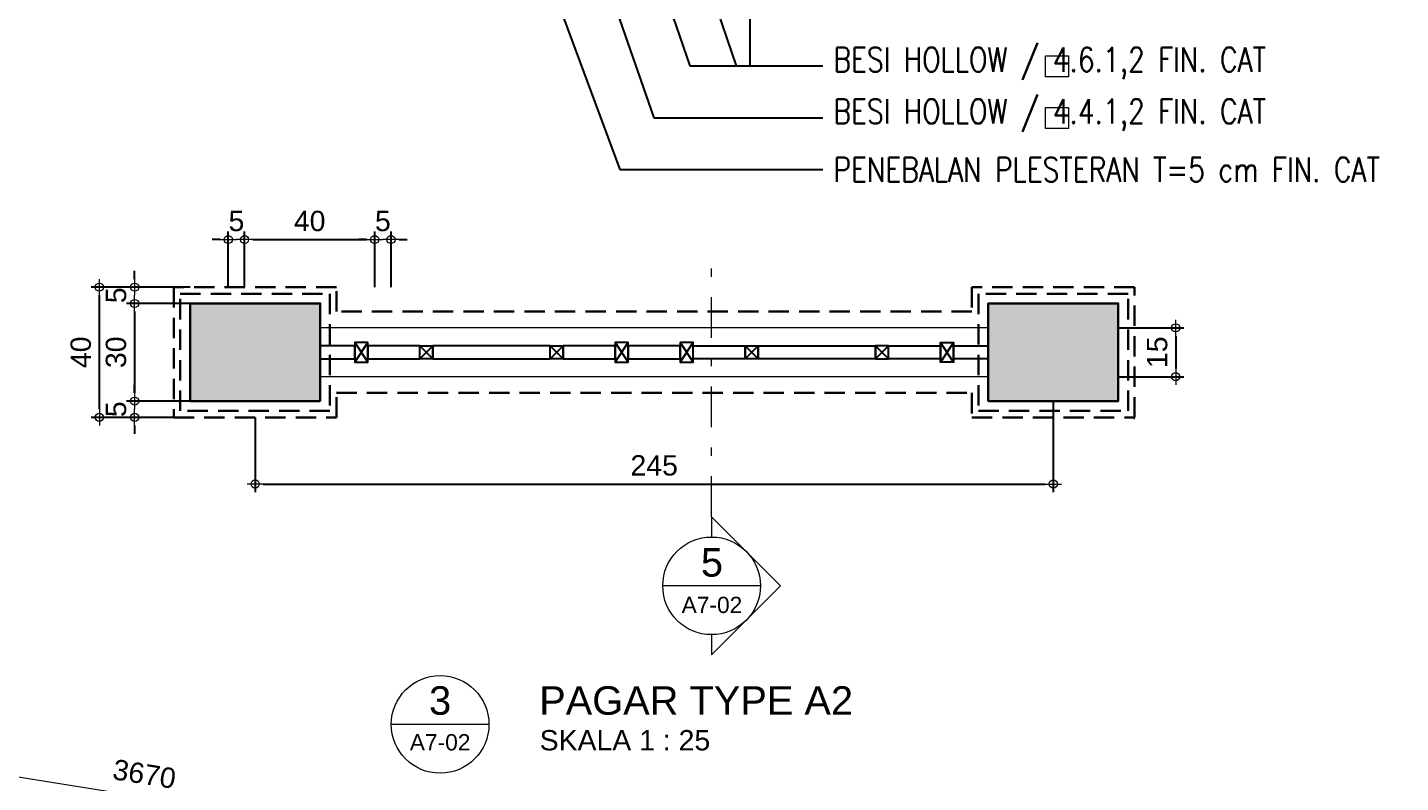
# Model space of a CAD drawing. Header units: millimetres. Extents: x -11 to 1625, y -267 to 180.
# Drawn here: x 852.22 to 869.1, y 98.89 to 108.17 of the extents above; entities that cross this region are included whole.
import ezdxf
from ezdxf import colors
from ezdxf.entities.mleader import LeaderData, LeaderLine
from ezdxf.enums import TextEntityAlignment as Align
from ezdxf.math import Vec2, Vec3

# ---------------------------------------------------------------- set-up
doc = ezdxf.new("R2010")
doc.units = ezdxf.units.MM
doc.linetypes.add('DASHDOT', pattern=[1, 0.5, -0.25, 0, -0.25])
doc.linetypes.add('DASHED2', pattern=[0.375, 0.25, -0.125])
doc.layers.add('BESI', color=10, linetype='Continuous')
for name, color, linetype, lineweight in [('CONCRETE', 8, 'Continuous', 5), ('dinding', 5, 'Continuous', 15), ('KOLOM', 1, 'Continuous', 30), ('lan', 7, 'Continuous', 15), ('not', 7, 'Continuous', 20), ('PAGAR', 4, 'Continuous', 18), ('TEXT KETERANGAN', 7, 'Continuous', 9), ('u', 6, 'Continuous', 20)]:
    doc.layers.add(name, color=color, linetype=linetype, lineweight=lineweight)
doc.styles.add('ATTR', font='romans.shx', dxfattribs={"width": 0.8, "height": 1.735066})
doc.styles.add('S', font='SIMPLEX', dxfattribs={"width": 1.1})
doc.styles.get("Standard").update_dxf_attribs({"font": 'ARIALUNI.TTF'})
doc.dimstyles.new('SK-25', dxfattribs={"dimtxt": 0.25, "dimasz": 0.1, "dimexe": 0.1, "dimexo": 0, "dimgap": 0.1, "dimtad": 1, "dimdec": 0, "dimlfac": 25, "dimzin": 12, "dimdsep": 46, "dimtxsty": 'Standard', "dimblk": 'BULAT', "dimcen": 0.1, "dimclrd": 256, "dimadec": 0, "dimazin": 3, "dimtfac": 1, "dimtdec": 0, "dimtofl": 0, "dimtmove": 0, "dimatfit": 3, "dimldrblk": 'BULAT', "dimfxl": 0, "dimtolj": 1, "dimtzin": 0, "dimarcsym": 0})
doc.dimstyles.new('SK100', dxfattribs={"dimtxt": 0.25, "dimasz": 0.1, "dimexe": 0.1, "dimexo": 0, "dimgap": 0.15, "dimtad": 1, "dimdec": 0, "dimlfac": 100, "dimzin": 12, "dimdsep": 46, "dimtxsty": 'Standard', "dimblk": 'BULAT', "dimcen": 0.1, "dimclrd": 256, "dimclre": 256, "dimclrt": 256, "dimadec": 0, "dimazin": 3, "dimtfac": 1, "dimtdec": 0, "dimtofl": 0, "dimtmove": 0, "dimatfit": 3, "dimldrblk": 'BULAT', "dimfxl": 0, "dimtolj": 1, "dimtzin": 0, "dimlwd": -1, "dimlwe": -1, "dimarcsym": 0})

# ---------------------------------------------------------------- blocks, each defined once
blk = doc.blocks.new('DENAH PAGAR TYPEA2')
h = blk.add_hatch(color=256)
h.paths.add_polyline_path([(-1.0264, -0.025), (-1.4264, -0.025), (-1.4264, 0.275), (-1.0264, 0.275)], flags=17)
h.paths.add_polyline_path([(-1.4264, -0.025), (-1.0264, -0.025), (-1.0264, 0.275), (-1.4264, 0.275)])
at = {"layer": 'CONCRETE'}
for points in [[(-1.0264, -0.025), (-1.4264, -0.025), (-1.4264, 0.275), (-1.0264, 0.275)], [(1.0264, -0.025), (1.4264, -0.025), (1.4264, 0.275), (1.0264, 0.275)]]:
    blk.add_hatch(color=256, dxfattribs=at).paths.add_polyline_path(points)
at = {"layer": 'BESI'}
for points in [[(-0.92, 0.145), (-1.0264, 0.145), (-1.0264, 0.105), (-0.92, 0.105)], [(-0.72, 0.145), (-0.88, 0.145), (-0.88, 0.105), (-0.72, 0.105)], [(-0.32, 0.145), (-0.68, 0.145), (-0.68, 0.105), (-0.32, 0.105)], [(-0.12, 0.145), (-0.28, 0.145), (-0.28, 0.105), (-0.12, 0.105)], [(0.08, 0.145), (-0.08, 0.145), (-0.08, 0.105), (0.08, 0.105)], [(0.12, 0.145), (0.28, 0.145), (0.28, 0.105), (0.12, 0.105)], [(0.32, 0.145), (0.68, 0.145), (0.68, 0.105), (0.32, 0.105)], [(0.72, 0.145), (0.88, 0.145), (0.88, 0.105), (0.72, 0.105)], [(0.92, 0.145), (1.0264, 0.145), (1.0264, 0.105), (0.92, 0.105)]]:
    blk.add_lwpolyline(points, close=True, dxfattribs=at)
for points in [[(-0.92, 0.095), (-0.88, 0.095), (-0.88, 0.155), (-0.92, 0.155), (-0.92, 0.095), (-0.88, 0.155), (-0.92, 0.155), (-0.88, 0.095)], [(-0.72, 0.145), (-0.68, 0.145), (-0.68, 0.105), (-0.72, 0.105), (-0.72, 0.145), (-0.68, 0.105), (-0.68, 0.145), (-0.72, 0.105)], [(-0.72, 0.145), (-0.68, 0.145), (-0.68, 0.105), (-0.72, 0.105), (-0.72, 0.145), (-0.68, 0.105), (-0.68, 0.145), (-0.72, 0.105)], [(-0.32, 0.145), (-0.28, 0.145), (-0.28, 0.105), (-0.32, 0.105), (-0.32, 0.145), (-0.28, 0.105), (-0.28, 0.145), (-0.32, 0.105)], [(-0.32, 0.145), (-0.28, 0.145), (-0.28, 0.105), (-0.32, 0.105), (-0.32, 0.145), (-0.28, 0.105), (-0.28, 0.145), (-0.32, 0.105)], [(-0.12, 0.095), (-0.08, 0.095), (-0.08, 0.155), (-0.12, 0.155), (-0.12, 0.095), (-0.08, 0.155), (-0.12, 0.155), (-0.08, 0.095)], [(0.08, 0.095), (0.12, 0.095), (0.12, 0.155), (0.08, 0.155), (0.08, 0.095), (0.12, 0.155), (0.08, 0.155), (0.12, 0.095)], [(0.28, 0.145), (0.32, 0.145), (0.32, 0.105), (0.28, 0.105), (0.28, 0.145), (0.32, 0.105), (0.32, 0.145), (0.28, 0.105)], [(0.28, 0.145), (0.32, 0.145), (0.32, 0.105), (0.28, 0.105), (0.28, 0.145), (0.32, 0.105), (0.32, 0.145), (0.28, 0.105)], [(0.72, 0.145), (0.68, 0.145), (0.68, 0.105), (0.72, 0.105), (0.72, 0.145), (0.68, 0.105), (0.68, 0.145), (0.72, 0.105)], [(0.72, 0.145), (0.68, 0.145), (0.68, 0.105), (0.72, 0.105), (0.72, 0.145), (0.68, 0.105), (0.68, 0.145), (0.72, 0.105)], [(0.92, 0.095), (0.88, 0.095), (0.88, 0.155), (0.92, 0.155), (0.92, 0.095), (0.88, 0.155), (0.92, 0.155), (0.88, 0.095)]]:
    blk.add_lwpolyline(points, dxfattribs=at)
at = {"layer": 'dinding'}
for points in [[(-1.4264, -0.025), (-1.0264, -0.025), (-1.0264, 0.275), (-1.4264, 0.275)], [(1.4264, -0.025), (1.0264, -0.025), (1.0264, 0.275), (1.4264, 0.275)]]:
    blk.add_lwpolyline(points, close=True, dxfattribs=at)
at = {"layer": 'KOLOM', "linetype": 'DASHED2', "ltscale": 0.25}
blk.add_lwpolyline([(-0.9764, 0.25), (-0.9764, 0.325), (-1.4764, 0.325), (-1.4764, -0.075), (-0.9764, -0.075), (-0.9764, 0), (0.9764, 0), (0.9764, -0.075), (1.4764, -0.075), (1.4764, 0.325), (0.9764, 0.325), (0.9764, 0.25), (-0.9764, 0.25)], dxfattribs=at)
for points in [[(-0.9964, -0.055), (-1.4564, -0.055), (-1.4564, 0.305), (-0.9964, 0.305)], [(0.9964, -0.055), (1.4564, -0.055), (1.4564, 0.305), (0.9964, 0.305)]]:
    blk.add_lwpolyline(points, close=True, dxfattribs=at)
at = {"layer": 'KOLOM'}
for points in [[(-1.0264, -0.025), (-1.4264, -0.025), (-1.4264, 0.275), (-1.0264, 0.275)], [(1.0264, -0.025), (1.4264, -0.025), (1.4264, 0.275), (1.0264, 0.275)]]:
    blk.add_lwpolyline(points, close=True, dxfattribs=at)
at = {"layer": 'lan'}
blk.add_line((1.4764, -0.0802), (1.4764, -0.075), dxfattribs=at)
at = {"layer": 'PAGAR'}
for p, q in [((1.0264, 0.2), (-1.0264, 0.2)), ((1.0264, 0.05), (-1.0264, 0.05))]:
    blk.add_line(p, q, dxfattribs=at)
blk = doc.blocks.new('Ndtpd')
blk.add_line((0.747, 0), (-0.747, 0))
blk.add_circle((0, 0), 0.747)
at = {"flags": 4}
for tag, height, p in [('NO', 0.5, (0, 0.148)), ('NOLBR', 0.3, (0, -0.398))]:
    blk.add_attdef(tag, text='', height=height, dxfattribs=at).set_placement(p, align=Align.CENTER)
for tag, p, height in [('NDTPD', (1.516, 0.148), 0.5), ('SKALA', (1.523, -0.398), 0.3)]:
    blk.add_attdef(tag, p, '', height=height, dxfattribs=at)
blk = doc.blocks.new('BULAT')
for p, q in [((-1, 0), (1, 0)), ((0, -1), (0, 1))]:
    blk.add_line(p, q)
blk.add_circle((0, 0), 0.5)
blk = doc.blocks.new('*D679')
at = {"layer": 'Defpoints', "color": 0}
for p in [(864.833, 103.579), (855.022, 103.379), (864.833, 102.56)]:
    blk.add_point(p, dxfattribs=at)
at = {"layer": 'u', "color": 0, "lineweight": -2}
for p, q in [((864.833, 103.579), (864.833, 102.46)), ((855.022, 103.379), (855.022, 102.46))]:
    blk.add_line(p, q, dxfattribs=at)
at = {"layer": 'u', "lineweight": -2}
blk.add_line((855.122, 102.56), (864.733, 102.56), dxfattribs=at)
at = {"layer": 'u', "lineweight": -2, "xscale": 0.1, "yscale": 0.1, "zscale": 0.1, "rotation": 180}
blk.add_blockref('BULAT', (855.022, 102.56), dxfattribs=at)
at = {"layer": 'u', "lineweight": -2, "xscale": 0.1, "yscale": 0.1, "zscale": 0.1}
blk.add_blockref('BULAT', (864.833, 102.56), dxfattribs=at)
at = {"layer": 'u', "color": 0, "insert": (859.927, 102.788), "char_height": 0.25, "attachment_point": 5}
blk.add_mtext('\\A1;245', dxfattribs=at)
blk = doc.blocks.new('*D680')
at = {"layer": 'Defpoints', "color": 0}
for p in [(854.222, 104.779), (853.54, 103.579), (854.222, 103.579)]:
    blk.add_point(p, dxfattribs=at)
at = {"layer": 'u', "color": 0, "lineweight": -2}
for p, q in [((854.222, 104.779), (853.44, 104.779)), ((854.222, 103.579), (853.44, 103.579))]:
    blk.add_line(p, q, dxfattribs=at)
at = {"layer": 'u', "lineweight": -2}
blk.add_line((853.54, 104.679), (853.54, 103.679), dxfattribs=at)
at = {"layer": 'u', "lineweight": -2, "xscale": 0.1, "yscale": 0.1, "zscale": 0.1}
for p, rotation in [((853.54, 104.779), 90), ((853.54, 103.579), 270)]:
    blk.add_blockref('BULAT', p, dxfattribs=dict(at, rotation=rotation))
at = {"layer": 'u', "color": 0, "insert": (853.312, 104.179), "char_height": 0.25, "attachment_point": 5, "rotation": 90}
blk.add_mtext('\\A1;30', dxfattribs=at)
blk = doc.blocks.new('*D681')
at = {"layer": 'Defpoints', "color": 0}
for p in [(853.54, 104.979), (854.222, 104.979), (854.222, 104.779)]:
    blk.add_point(p, dxfattribs=at)
at = {"layer": 'u', "lineweight": -2}
for p, q in [((853.54, 105.079), (853.54, 105.179)), ((853.54, 104.679), (853.54, 104.579))]:
    blk.add_line(p, q, dxfattribs=at)
at = {"layer": 'u', "color": 0, "lineweight": -2}
for p, q in [((854.222, 104.979), (853.44, 104.979)), ((854.222, 104.779), (853.44, 104.779))]:
    blk.add_line(p, q, dxfattribs=at)
at = {"layer": 'u', "lineweight": -2, "xscale": 0.1, "yscale": 0.1, "zscale": 0.1}
for p, rotation in [((853.54, 104.979), 270), ((853.54, 104.779), 90)]:
    blk.add_blockref('BULAT', p, dxfattribs=dict(at, rotation=rotation))
at = {"layer": 'u', "color": 0, "insert": (853.313, 104.879), "char_height": 0.25, "attachment_point": 5, "rotation": 90}
blk.add_mtext('\\A1;5', dxfattribs=at)
blk = doc.blocks.new('*D678')
at = {"layer": 'Defpoints', "color": 0}
for p in [(854.222, 103.579), (853.54, 103.379), (854.222, 103.379)]:
    blk.add_point(p, dxfattribs=at)
at = {"layer": 'u', "lineweight": -2}
for p, q in [((853.54, 103.679), (853.54, 103.779)), ((853.54, 103.279), (853.54, 103.179))]:
    blk.add_line(p, q, dxfattribs=at)
at = {"layer": 'u', "color": 0, "lineweight": -2}
for p, q in [((854.222, 103.579), (853.44, 103.579)), ((854.222, 103.379), (853.44, 103.379))]:
    blk.add_line(p, q, dxfattribs=at)
at = {"layer": 'u', "lineweight": -2, "xscale": 0.1, "yscale": 0.1, "zscale": 0.1}
for p, rotation in [((853.54, 103.579), 270), ((853.54, 103.379), 90)]:
    blk.add_blockref('BULAT', p, dxfattribs=dict(at, rotation=rotation))
at = {"layer": 'u', "color": 0, "insert": (853.313, 103.479), "char_height": 0.25, "attachment_point": 5, "rotation": 90}
blk.add_mtext('\\A1;5', dxfattribs=at)
blk = doc.blocks.new('*D682')
at = {"layer": 'Defpoints', "color": 0}
for p in [(853.107, 104.979), (854.022, 104.979), (854.022, 103.379)]:
    blk.add_point(p, dxfattribs=at)
at = {"layer": 'u', "color": 0, "lineweight": -2}
for p, q in [((854.022, 104.979), (853.007, 104.979)), ((854.022, 103.379), (853.007, 103.379))]:
    blk.add_line(p, q, dxfattribs=at)
at = {"layer": 'u', "lineweight": -2}
blk.add_line((853.107, 103.479), (853.107, 104.879), dxfattribs=at)
at = {"layer": 'u', "lineweight": -2, "xscale": 0.1, "yscale": 0.1, "zscale": 0.1}
for p, rotation in [((853.107, 104.979), 90), ((853.107, 103.379), 270)]:
    blk.add_blockref('BULAT', p, dxfattribs=dict(at, rotation=rotation))
at = {"layer": 'u', "color": 0, "insert": (852.879, 104.179), "char_height": 0.25, "attachment_point": 5, "rotation": 90}
blk.add_mtext('\\A1;40', dxfattribs=at)
blk = doc.blocks.new('*D738')
at = {"layer": 'Defpoints', "color": 0}
for p in [(865.633, 104.479), (865.633, 103.879), (866.338, 103.879)]:
    blk.add_point(p, dxfattribs=at)
at = {"layer": 'u', "color": 0, "lineweight": -2}
for p, q in [((865.633, 104.479), (866.438, 104.479)), ((865.633, 103.879), (866.438, 103.879))]:
    blk.add_line(p, q, dxfattribs=at)
at = {"layer": 'u', "lineweight": -2}
blk.add_line((866.338, 104.379), (866.338, 103.979), dxfattribs=at)
at = {"layer": 'u', "lineweight": -2, "xscale": 0.1, "yscale": 0.1, "zscale": 0.1}
for p, rotation in [((866.338, 104.479), 90), ((866.338, 103.879), 270)]:
    blk.add_blockref('BULAT', p, dxfattribs=dict(at, rotation=rotation))
at = {"layer": 'u', "color": 0, "insert": (866.111, 104.179), "char_height": 0.25, "attachment_point": 5, "rotation": 90}
blk.add_mtext('\\A1;15', dxfattribs=at)
blk = doc.blocks.new('Npkn')
for p, q in [((0, 0.849), (0.849, 0)), ((0, 0.849), (0, 0.6)), ((0.6, 0), (-0.6, 0)), ((0, -0.849), (0.849, 0)), ((0, -0.6), (0, -0.849))]:
    blk.add_line(p, q)
blk.add_circle((0, 0), 0.6)
at = {"color": 5, "style": 'S', "width": 0.75, "flags": 4}
blk.add_attdef('NO', text='', height=0.3, dxfattribs=at).set_placement((0.005, 0.113), align=Align.CENTER)
at = {"style": 'S', "width": 0.75, "flags": 4}
blk.add_attdef('NOLBR', text='', height=0.2, dxfattribs=at).set_placement((0.005, -0.334), align=Align.CENTER)
blk = doc.blocks.new('*D3050')
at = {"layer": 'Defpoints', "color": 0}
for p in [(854.692, 105.564), (854.692, 104.979), (854.892, 104.979)]:
    blk.add_point(p, dxfattribs=at)
at = {"layer": 'u', "color": 0, "lineweight": -2}
for p, q in [((854.692, 104.979), (854.692, 105.664)), ((854.892, 104.979), (854.892, 105.664))]:
    blk.add_line(p, q, dxfattribs=at)
at = {"layer": 'u', "lineweight": -2}
for p, q in [((854.592, 105.564), (854.492, 105.564)), ((854.992, 105.564), (855.092, 105.564))]:
    blk.add_line(p, q, dxfattribs=at)
at = {"layer": 'u', "lineweight": -2, "xscale": 0.1, "yscale": 0.1, "zscale": 0.1}
blk.add_blockref('BULAT', (854.692, 105.564), dxfattribs=at)
at = {"layer": 'u', "lineweight": -2, "xscale": 0.1, "yscale": 0.1, "zscale": 0.1, "rotation": 180}
blk.add_blockref('BULAT', (854.892, 105.564), dxfattribs=at)
at = {"layer": 'u', "color": 0, "insert": (854.792, 105.791), "char_height": 0.25, "attachment_point": 5}
blk.add_mtext('\\A1;5', dxfattribs=at)
blk = doc.blocks.new('*D3051')
at = {"layer": 'Defpoints', "color": 0}
for p in [(856.692, 105.564), (856.492, 104.979), (856.692, 104.979)]:
    blk.add_point(p, dxfattribs=at)
at = {"layer": 'u', "color": 0, "lineweight": -2}
for p, q in [((856.492, 104.979), (856.492, 105.664)), ((856.692, 104.979), (856.692, 105.664))]:
    blk.add_line(p, q, dxfattribs=at)
at = {"layer": 'u', "lineweight": -2}
for p, q in [((856.392, 105.564), (856.292, 105.564)), ((856.792, 105.564), (856.892, 105.564))]:
    blk.add_line(p, q, dxfattribs=at)
at = {"layer": 'u', "lineweight": -2, "xscale": 0.1, "yscale": 0.1, "zscale": 0.1}
blk.add_blockref('BULAT', (856.492, 105.564), dxfattribs=at)
at = {"layer": 'u', "lineweight": -2, "xscale": 0.1, "yscale": 0.1, "zscale": 0.1, "rotation": 180}
blk.add_blockref('BULAT', (856.692, 105.564), dxfattribs=at)
at = {"layer": 'u', "color": 0, "insert": (856.592, 105.791), "char_height": 0.25, "attachment_point": 5}
blk.add_mtext('\\A1;5', dxfattribs=at)
blk = doc.blocks.new('*D3052')
at = {"layer": 'Defpoints', "color": 0}
for p in [(856.492, 105.564), (854.892, 104.979), (856.492, 104.979)]:
    blk.add_point(p, dxfattribs=at)
at = {"layer": 'u', "color": 0, "lineweight": -2}
for p, q in [((854.892, 104.979), (854.892, 105.664)), ((856.492, 104.979), (856.492, 105.664))]:
    blk.add_line(p, q, dxfattribs=at)
at = {"layer": 'u', "lineweight": -2}
blk.add_line((854.992, 105.564), (856.392, 105.564), dxfattribs=at)
at = {"layer": 'u', "lineweight": -2, "xscale": 0.1, "yscale": 0.1, "zscale": 0.1, "rotation": 180}
blk.add_blockref('BULAT', (854.892, 105.564), dxfattribs=at)
at = {"layer": 'u', "lineweight": -2, "xscale": 0.1, "yscale": 0.1, "zscale": 0.1}
blk.add_blockref('BULAT', (856.492, 105.564), dxfattribs=at)
at = {"layer": 'u', "color": 0, "insert": (855.692, 105.791), "char_height": 0.25, "attachment_point": 5}
blk.add_mtext('\\A1;40', dxfattribs=at)
blk = doc.blocks.new('*D3056')
at = {"layer": 'Defpoints', "color": 0}
for p in [(835.317, 100.507), (871.74, 95.833), (871.564, 94.731)]:
    blk.add_point(p, dxfattribs=at)
at = {"layer": 'u'}
for p, q in [((835.317, 100.507), (835.508, 101.708)), ((835.591, 101.594), (871.641, 95.849)), ((871.564, 94.731), (871.756, 95.932))]:
    blk.add_line(p, q, dxfattribs=at)
at = {"layer": 'u', "xscale": 0.1, "yscale": 0.1, "zscale": 0.1}
for p, rotation in [((835.493, 101.609), 170.946141512389), ((871.74, 95.833), 350.946141512389)]:
    blk.add_blockref('BULAT', p, dxfattribs=dict(at, rotation=rotation))
at = {"layer": 'u', "insert": (853.66, 98.996), "char_height": 0.25, "attachment_point": 5, "rotation": 350.9461}
blk.add_mtext('\\A1;3670', dxfattribs=at)

msp = doc.modelspace()

# ---------------------------------------------------------------- linework, layer by layer
at = {"layer": 'not', "linetype": 'DASHDOT'}
msp.add_line((860.6325744, 102.1578393), (860.6325744, 105.2910703), dxfattribs=at)
at = {"layer": 'TEXT KETERANGAN'}
for points in [[(864.7367235, 107.8216221), (865.0200965, 107.8216221), (865.0200965, 107.5649619), (864.7367235, 107.5649619)], [(864.7367235, 107.1851298), (865.0200965, 107.1851298), (865.0200965, 106.9284695), (864.7367235, 106.9284695)]]:
    msp.add_lwpolyline(points, close=True, dxfattribs=at)

# ---------------------------------------------------------------- block references
at = {"xscale": 4, "yscale": 4, "zscale": 4}
msp.add_blockref('DENAH PAGAR TYPEA2', (859.9271614, 103.6788411), dxfattribs=at)
at = {"layer": 'not'}
ref = msp.add_blockref('Npkn', (860.6325744, 101.3093112), dxfattribs=at)
ref.add_attrib('NO', '5', dxfattribs={"layer": '0', "height": 0.35, "flags": 4}).set_placement((860.63734, 101.4222138), align=Align.CENTER)
ref.add_attrib('NOLBR', 'A7-02', dxfattribs={"layer": '0', "height": 0.2, "flags": 4}).set_placement((860.63734, 100.9750734), align=Align.CENTER)
ref = msp.add_blockref('Ndtpd', (857.2959491, 99.6068628), dxfattribs=dict(at, xscale=0.803212851405533, yscale=0.8032128514056467, zscale=0.8032128514056226))
ref.add_attrib('NO', '3', dxfattribs={"layer": '0', "height": 0.35, "flags": 4}).set_placement((857.2956219, 99.7253886), align=Align.CENTER)
ref.add_attrib('NDTPD', 'PAGAR TYPE A2', (858.5136337, 99.7253886), dxfattribs={"layer": '0', "height": 0.35, "flags": 4})
ref.add_attrib('NOLBR', 'A7-02', dxfattribs={"layer": '0', "height": 0.2, "flags": 4}).set_placement((857.2956219, 99.2868929), align=Align.CENTER)
ref.add_attrib('SKALA', 'SKALA 1 : 25', (858.5194338, 99.2868929), dxfattribs={"layer": '0', "height": 0.25, "flags": 4})

# ---------------------------------------------------------------- dimensions: what is measured, and where the dimension line sits
at = {"layer": 'u'}
for base, p1, p2, picture, middle in [((854.692067, 105.5637283), (854.892067, 104.9788411), (854.692067, 104.9788411), '*D3050', (854.792067, 105.5637283)), ((856.692067, 105.5637283), (856.492067, 104.9788411), (856.692067, 104.9788411), '*D3051', (856.592067, 105.5637283))]:
    dim = msp.add_linear_dim(base=base, p1=p1, p2=p2, dimstyle='SK-25', dxfattribs=at)
    dim.commit()
    dim.dimension.update_dxf_attribs({"geometry": picture, "text_midpoint": middle, "dimtype": 160})
for base, p1, p2, picture, middle in [((856.492067, 105.5637283), (854.892067, 104.9788411), (856.492067, 104.9788411), '*D3052', (855.692067, 105.7914568)), ((864.8325744, 102.5602658), (855.0217484, 103.3788411), (864.8325744, 103.5788411), '*D679', (859.9271614, 102.7879943))]:
    dim = msp.add_linear_dim(base=base, p1=p1, p2=p2, dimstyle='SK-25', dxfattribs=at)
    dim.commit()
    dim.dimension.update_dxf_attribs({"geometry": picture, "text_midpoint": middle})
for base, p1, p2, angle, picture, middle in [((853.5398494, 104.9788411), (854.2217484, 104.7788411), (854.2217484, 104.9788411), 90, '*D681', (853.5398494, 104.8788411)), ((853.5398494, 103.3788411), (854.2217484, 103.5788411), (854.2217484, 103.3788411), 270, '*D678', (853.5398494, 103.4788411))]:
    dim = msp.add_linear_dim(base=base, p1=p1, p2=p2, angle=angle, dimstyle='SK-25', dxfattribs=at)
    dim.commit()
    dim.dimension.update_dxf_attribs({"geometry": picture, "text_midpoint": middle, "dimtype": 160})
for base, p1, p2, picture, middle in [((853.1070068, 104.9788411), (854.0217484, 103.3788411), (854.0217484, 104.9788411), '*D682', (852.8792783, 104.1788411)), ((853.5398494, 103.5788411), (854.2217484, 104.7788411), (854.2217484, 103.5788411), '*D680', (853.3121209, 104.1788411)), ((866.3384353, 103.8788411), (865.6325744, 104.4788411), (865.6325744, 103.8788411), '*D738', (866.1107068, 104.1788411))]:
    dim = msp.add_linear_dim(base=base, p1=p1, p2=p2, angle=90, dimstyle='SK-25', dxfattribs=at)
    dim.commit()
    dim.dimension.update_dxf_attribs({"geometry": picture, "text_midpoint": middle})
dim = msp.add_aligned_dim(p1=(835.3171205, 100.5072314), p2=(871.564395, 94.7312945), distance=1.1160431, dimstyle='SK100', dxfattribs=at)
dim.commit()
dim.dimension.update_dxf_attribs({"geometry": '*D3056', "text_midpoint": (853.6600856, 98.9956693)})

# ---------------------------------------------------------------- leaders
at = {"layer": 'TEXT KETERANGAN'}
ml = msp.add_multileader_mtext('Standard', dxfattribs=at)
ml.set_content('{\\C90;BESI HOLLOW / 4.6.1,2 FIN. CAT}', color=256, style='ATTR')
ml.set_leader_properties()
ml.build(insert=Vec2(0, 0))
ml.multileader.update_dxf_attribs({"text_left_attachment_type": 2, "text_right_attachment_type": 2, "dogleg_length": 2.367, "arrow_head_size": 0.2637542})
ctx = ml.context
ctx.base_point, ctx.char_height, ctx.arrow_head_size, ctx.landing_gap_size, ctx.plane_origin = Vec3(861.9995176, 107.6975473), 0.3, 0.2637542, 0.1318771, Vec3(862.9645056, 106.793413)
ctx.left_attachment, ctx.right_attachment = 2, 2
notes = []
notes.append((ctx, [(0, (1, 1, 0), (861.1047933, 107.6975473), (1, 0), 0.8947242, [(0, [(861.1047933, 114.3013898)], 0, [])])]))
ctx.mtext.insert, ctx.mtext.flow_direction = Vec3(862.1313947, 107.9261188), 5
ml = msp.add_multileader_mtext('Standard', dxfattribs=at)
ml.set_content('{\\C90;BESI HOLLOW / 4.4.1,2 FIN. CAT}', color=256, style='ATTR')
ml.set_leader_properties()
ml.build(insert=Vec2(0, 0))
ml.multileader.update_dxf_attribs({"text_left_attachment_type": 2, "text_right_attachment_type": 2, "dogleg_length": 2.367, "arrow_head_size": 0.2637542})
ctx = ml.context
ctx.base_point, ctx.char_height, ctx.arrow_head_size, ctx.landing_gap_size, ctx.plane_origin = Vec3(861.9995176, 107.061055), 0.3, 0.2637542, 0.1318771, Vec3(862.9645056, 106.1569206)
ctx.left_attachment, ctx.right_attachment = 2, 2
notes.append((ctx, [(0, (1, 1, 0), (859.9236069, 107.061055), (1, 0), 2.0759106, [(0, [(858.318589, 111.6813898)], 0, [])])]))
ctx.mtext.insert, ctx.mtext.flow_direction = Vec3(862.1313947, 107.2896264), 5
ml = msp.add_multileader_mtext('Standard', dxfattribs=at)
ml.set_content('{\\C90;BESI HOLLOW / 4.6.1,2 FIN. CAT}', color=256, style='ATTR')
ml.set_leader_properties()
ml.build(insert=Vec2(0, 0))
ml.multileader.update_dxf_attribs({"text_left_attachment_type": 2, "text_right_attachment_type": 2, "dogleg_length": 2.367, "arrow_head_size": 0.2637542})
ctx = ml.context
ctx.base_point, ctx.char_height, ctx.arrow_head_size, ctx.landing_gap_size, ctx.plane_origin = Vec3(861.9995176, 107.6975473), 0.3, 0.2637542, 0.1318771, Vec3(862.9645056, 106.793413)
ctx.left_attachment, ctx.right_attachment = 2, 2
notes.append((ctx, [(0, (1, 1, 0), (860.3667092, 107.6975473), (1, 0), 1.6328084, [(0, [(859.118589, 111.3346158)], 0, [])])]))
ctx.mtext.insert, ctx.mtext.flow_direction = Vec3(862.1313947, 107.9261188), 5
ml = msp.add_multileader_mtext('Standard', dxfattribs=at)
ml.set_content('{\\C90;BESI HOLLOW / 4.6.1,2 FIN. CAT}', color=256, style='ATTR')
ml.set_leader_properties()
ml.build(insert=Vec2(0, 0))
ml.multileader.update_dxf_attribs({"text_left_attachment_type": 2, "text_right_attachment_type": 2, "dogleg_length": 2.367, "arrow_head_size": 0.2637542})
ctx = ml.context
ctx.base_point, ctx.char_height, ctx.arrow_head_size, ctx.landing_gap_size, ctx.plane_origin = Vec3(861.9995176, 107.6975473), 0.3, 0.2637542, 0.1318771, Vec3(862.9645056, 106.793413)
ctx.left_attachment, ctx.right_attachment = 2, 2
notes.append((ctx, [(0, (1, 1, 0), (860.9338466, 107.6975473), (1, 0), 1.0656709, [(0, [(859.918589, 110.7013898)], 0, [])])]))
ctx.mtext.insert, ctx.mtext.flow_direction = Vec3(862.1313947, 107.9261188), 5
ml = msp.add_multileader_mtext('Standard', dxfattribs=at)
ml.set_content('{\\C90;PENEBALAN PLESTERAN T=5 cm FIN. CAT}', color=256, style='ATTR')
ml.set_leader_properties()
ml.build(insert=Vec2(0, 0))
ml.multileader.update_dxf_attribs({"text_left_attachment_type": 2, "text_right_attachment_type": 2, "dogleg_length": 2.367, "arrow_head_size": 0.2637542})
ctx = ml.context
ctx.base_point, ctx.char_height, ctx.arrow_head_size, ctx.landing_gap_size, ctx.plane_origin = Vec3(861.9995176, 106.4245626), 0.3, 0.2637542, 0.1318771, Vec3(862.9645056, 105.5204282)
ctx.left_attachment, ctx.right_attachment = 2, 2
notes.append((ctx, [(0, (1, 1, 0), (859.506734, 106.4245626), (1, 0), 2.4927835, [(0, [(858.0930771, 110.2213898)], 0, [])])]))
ctx.mtext.insert, ctx.mtext.flow_direction = Vec3(862.1313947, 106.5745626), 5
for ctx, leaders in notes:
    for number, flags, end, landing, length, lines in leaders:
        leader = LeaderData()
        leader.index, (leader.has_last_leader_line, leader.has_dogleg_vector, leader.attachment_direction) = number, flags
        leader.last_leader_point, leader.dogleg_vector, leader.dogleg_length = Vec3(end), Vec3(landing), length
        for number, points, colour, breaks in lines:
            line = LeaderLine()
            line.index, line.vertices, line.color, line.breaks = number, Vec3.list(points), colors.encode_raw_color(colour), breaks
            leader.lines.append(line)
        ctx.leaders.append(leader)

doc.saveas('drawing.dxf')
